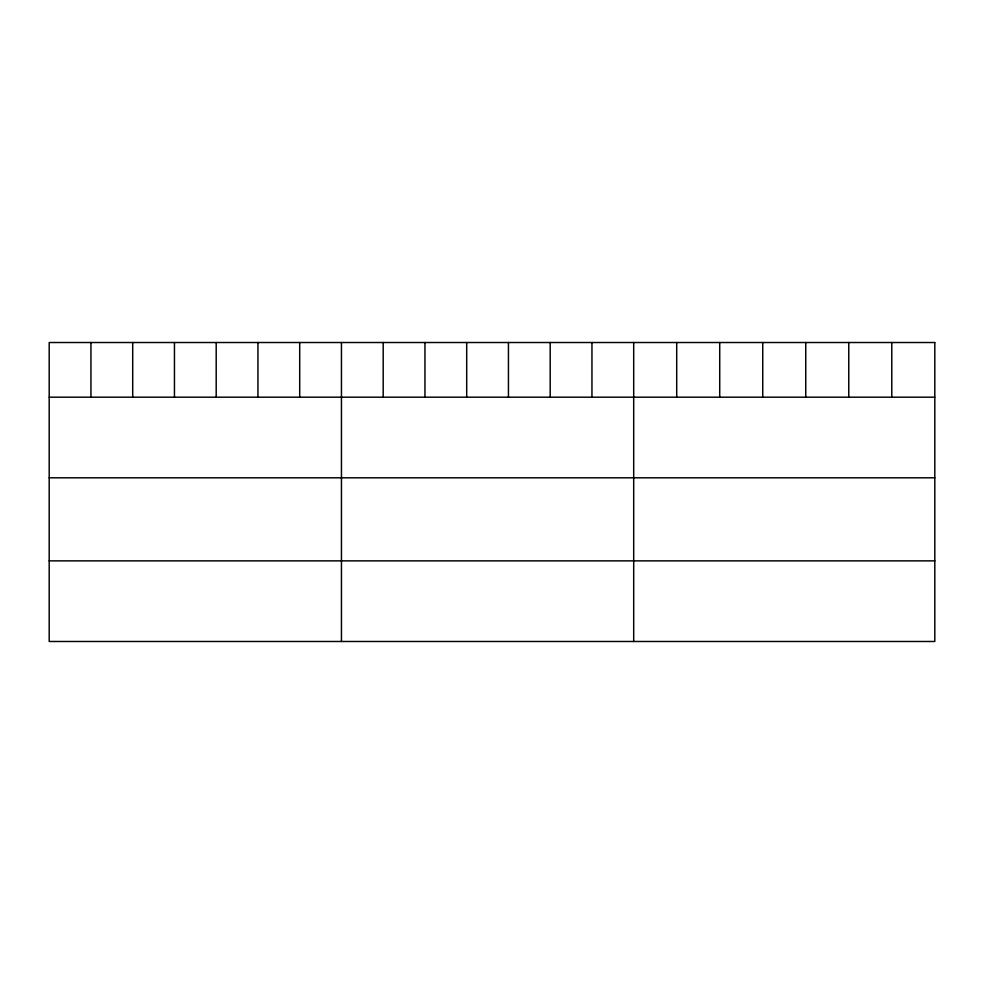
<?xml version="1.0" encoding="UTF-8"?>
<svg xmlns="http://www.w3.org/2000/svg" width="984" height="984" viewBox="0 0 984 984"><rect width="100%" height="100%" fill="white"/><g stroke="black" fill="none" stroke-linecap="round" stroke-linejoin="round"><path stroke-width="1.48" d="M49.2 397.192L934.8 397.192M49.2 477.806L934.8 477.806M49.2 560.868L934.8 560.868M891.787 342.518L891.787 397.192M848.774 342.518L848.774 397.192M805.761 342.518L805.761 397.192M762.735 342.518L762.735 397.192M719.722 342.518L719.722 397.192M676.709 342.518L676.709 397.192M633.696 342.518L633.696 641.482M591.95 342.518L591.95 397.192M550.191 342.518L550.191 397.192M508.445 342.518L508.445 397.192M466.699 342.518L466.699 397.192M424.953 342.518L424.953 397.192M383.194 342.518L383.194 397.192M341.448 342.518L341.448 641.482M299.702 342.518L299.702 397.192M257.943 342.518L257.943 397.192M216.197 342.518L216.197 397.192M174.451 342.518L174.451 397.192M132.705 342.518L132.705 397.192M90.946 342.518L90.946 397.192M934.8 342.518L49.2 342.518L49.2 641.482L934.8 641.482L934.8 342.518"/></g></svg>
